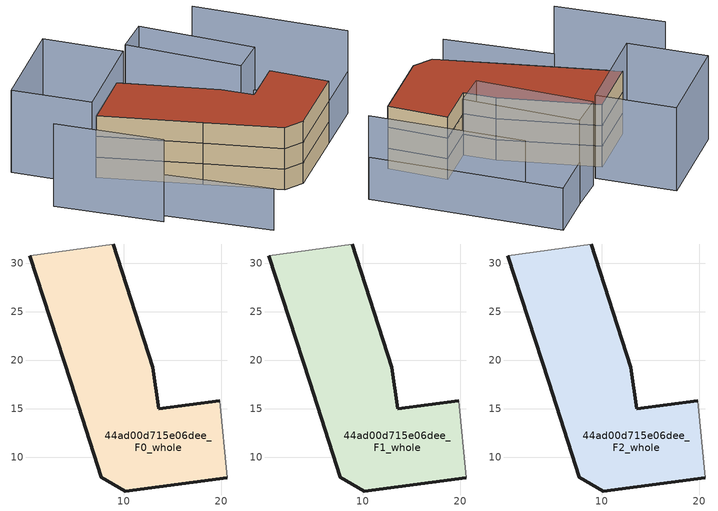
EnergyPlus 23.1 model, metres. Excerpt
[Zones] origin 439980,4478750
44ad00d715e06dee_F0_whole
 floor ground (EU_floor_Construction): 8.89,32 12.98,19.28 13.57,15.01 19.88,15.82 20.62,7.93 10.15,6.54 7.68,7.96 4.51,17.8 0.31,30.8 z0
 wall outside (EU_wall_Construction): 19.88,15.82 13.57,15.01 12.98,19.28 8.89,32 / 0.31,30.8 4.51,17.8 7.68,7.96 10.15,6.54 20.62,7.93 z0:3
 wall adiabatic (EU_wall_Construction): 20.62,7.93 19.88,15.82 / 8.89,32 0.31,30.8 z0:3
44ad00d715e06dee_F1_whole
 floor to 44ad00d715e06dee_F0_whole (EU_floor_Construction): 8.89,32 12.98,19.28 13.57,15.01 19.88,15.82 20.62,7.93 10.15,6.54 7.68,7.96 4.51,17.8 0.31,30.8 z3
 wall outside (EU_wall_Construction): 19.88,15.82 13.57,15.01 12.98,19.28 8.89,32 / 0.31,30.8 4.51,17.8 7.68,7.96 10.15,6.54 20.62,7.93 z3:6
 wall adiabatic (EU_wall_Construction): 20.62,7.93 19.88,15.82 / 8.89,32 0.31,30.8 z3:6
44ad00d715e06dee_F2_whole
 floor to 44ad00d715e06dee_F1_whole (EU_floor_Construction): 8.89,32 12.98,19.28 13.57,15.01 19.88,15.82 20.62,7.93 10.15,6.54 7.68,7.96 4.51,17.8 0.31,30.8 z6
 wall outside (EU_wall_Construction): 19.88,15.82 13.57,15.01 12.98,19.28 8.89,32 / 0.31,30.8 4.51,17.8 7.68,7.96 10.15,6.54 20.62,7.93 z6:9
 wall adiabatic (EU_wall_Construction): 20.62,7.93 19.88,15.82 / 8.89,32 0.31,30.8 z6:9
 roof outside (EU_roof_Construction): 20.62,7.93 19.88,15.82 13.57,15.01 12.98,19.28 8.89,32 0.31,30.8 4.51,17.8 7.68,7.96 10.15,6.54 z9
shading: -4.71,18.96 -2.04,4.94 / 25.07,34.18 28.42,8.96 / 28.42,8.96 20.62,7.93 / 20.62,7.93 17.28,33.15 / 17.28,33.15 25.07,34.18 z0:6; 28.41,8.97 25.72,29.29 / -8.42,32.55 -6.08,18.36 / 18.26,33.28 19.69,17.82 / 19.69,17.82 14.82,17.37 / 14.82,17.37 13.39,32.82 / 13.39,32.82 18.26,33.28 / -3.01,41.01 10.3,42.91 / 10.3,42.91 11.81,32.37 / 11.81,32.37 -1.5,30.47 / -1.5,30.47 -3.01,41.01 z0:12
[Building]
EU S2 Campaign: North Axis=0; Terrain=City; Solar Distribution=FullExterior
[Site:Location]
Madrid: Latitude=40.5; Longitude=-3.5; Time Zone=1; Elevation=609
[SizingPeriod:WeatherFileDays]
AnnualSizingPeriod: Begin Month=1; Begin Day of Month=1; End Month=12; End Day of Month=31; Day of Week for Start Day=Monday; Use Weather File Daylight Saving Period=No; Use Weather File Rain and Snow Indicators=No
[MATERIAL]
EU_InternalMass_Material: Roughness=MediumRough; Thickness=0.1; Conductivity=1; Density=1800; Specific Heat=900; Thermal Absorptance=0.9; Solar Absorptance=0.7; Visible Absorptance=0.7
[MATERIAL:NOMASS] Roughness=MediumRough; Thermal Absorptance=0.9; Solar Absorptance=0.7; Visible Absorptance=0.7
Name | Thermal Resistance
EU_wall_NoMass | 0.419739
EU_roof_NoMass | 0.352165
EU_floor_NoMass | 0.608284
[CONSTRUCTION]
EU_wall_Construction: EU_wall_NoMass
EU_roof_Construction: EU_roof_NoMass
EU_floor_Construction: EU_floor_NoMass
EU_InternalMass_Construction: EU_InternalMass_Material
[ZONE] Type=1; Multiplier=1; Ceiling Height=autocalculate; Floor Area=autocalculate; Part of Total Floor Area=Yes
Name | Volume
44ad00d715e06dee_F0_whole | 761.605
44ad00d715e06dee_F1_whole; 44ad00d715e06dee_F2_whole | 761.603
[INTERNALMASS] Construction=EU_InternalMass_Construction; Surface Area=253.868
Name | Zone or ZoneList
44ad00d715e06dee_F0_whole_EU_InternalMass | 44ad00d715e06dee_F0_whole
44ad00d715e06dee_F1_whole_EU_InternalMass | 44ad00d715e06dee_F1_whole
44ad00d715e06dee_F2_whole_EU_InternalMass | 44ad00d715e06dee_F2_whole
[OTHEREQUIPMENT] Fuel Type=Electricity; Design Level Calculation Method=Watts/Area; Power per Zone Floor Area=1; Fraction Latent=0; Fraction Radiant=0; Fraction Lost=0; Carbon Dioxide Generation Rate=0; EndUse Subcategory=EU_Step8_InternalGains
Name | Zone or ZoneList or Space or SpaceList | Schedule
EU_Step8_InternalGain_44ad00d715e06dee_F0_whole_f000 | 44ad00d715e06dee_F0_whole | EU_Step8_GainSchedule_44ad00d715e06dee_F0_whole_f000
EU_Step8_InternalGain_44ad00d715e06dee_F1_whole_f000 | 44ad00d715e06dee_F1_whole | EU_Step8_GainSchedule_44ad00d715e06dee_F1_whole_f000
EU_Step8_InternalGain_44ad00d715e06dee_F2_whole_f000 | 44ad00d715e06dee_F2_whole | EU_Step8_GainSchedule_44ad00d715e06dee_F2_whole_f000
[ZONEVENTILATION:DESIGNFLOWRATE] Schedule=EU_AlwaysOn; Design Flow Rate Calculation Method=AirChanges/Hour; Air Changes per Hour=0.703302; Ventilation Type=Natural; Fan Pressure Rise=0; Fan Total Efficiency=1; Constant Term Coefficient=1; Temperature Term Coefficient=0; Velocity Term Coefficient=0; Velocity Squared Term Coefficient=0; Minimum Indoor Temperature=-100; Maximum Indoor Temperature=100; Delta Temperature=-100; Minimum Outdoor Temperature=-100; Maximum Outdoor Temperature=100; Maximum Wind Speed=40
Name | Zone or ZoneList or Space or SpaceList
EU_ConstantAir_44ad00d715e06dee_F0_whole | 44ad00d715e06dee_F0_whole
EU_ConstantAir_44ad00d715e06dee_F1_whole | 44ad00d715e06dee_F1_whole
EU_ConstantAir_44ad00d715e06dee_F2_whole | 44ad00d715e06dee_F2_whole
[HVACTEMPLATE:THERMOSTAT] Constant Heating Setpoint=20; Constant Cooling Setpoint=50
EU_HeatOnly_44ad00d715e06dee_F0_whole; EU_HeatOnly_44ad00d715e06dee_F1_whole; EU_HeatOnly_44ad00d715e06dee_F2_whole
[HVACTEMPLATE:ZONE:IDEALLOADSAIRSYSTEM] System Availability Schedule=EU_AlwaysOn; Maximum Heating Supply Air Temperature=50; Minimum Cooling Supply Air Temperature=13; Maximum Heating Supply Air Humidity Ratio=0.0156; Minimum Cooling Supply Air Humidity Ratio=0.0077; Heating Limit=NoLimit; Cooling Limit=NoLimit; Heating Availability Schedule=EU_AlwaysOn; Cooling Availability Schedule=EU_CoolingOff; Dehumidification Control Type=ConstantSensibleHeatRatio; Cooling Sensible Heat Ratio=0.7; Dehumidification Setpoint=60; Humidification Control Type=None; Humidification Setpoint=30; Outdoor Air Method=None; Outdoor Air Flow Rate per Person=0.00944; Outdoor Air Flow Rate per Zone Floor Area=0; Outdoor Air Flow Rate per Zone=0; Demand Controlled Ventilation Type=None; Outdoor Air Economizer Type=NoEconomizer; Heat Recovery Type=None; Sensible Heat Recovery Effectiveness=0.7; Latent Heat Recovery Effectiveness=0.65
Name | Template Thermostat
44ad00d715e06dee_F0_whole | EU_HeatOnly_44ad00d715e06dee_F0_whole
44ad00d715e06dee_F1_whole | EU_HeatOnly_44ad00d715e06dee_F1_whole
44ad00d715e06dee_F2_whole | EU_HeatOnly_44ad00d715e06dee_F2_whole
[SIZING:ZONE] Zone Cooling Design Supply Air Temperature Input Method=SupplyAirTemperature; Zone Cooling Design Supply Air Temperature=13; Zone Heating Design Supply Air Temperature Input Method=SupplyAirTemperature; Zone Heating Design Supply Air Temperature=50; Zone Cooling Design Supply Air Humidity Ratio=0.008; Zone Heating Design Supply Air Humidity Ratio=0.008; Cooling Design Air Flow Method=DesignDay; Cooling Design Air Flow Rate=0; Cooling Minimum Air Flow per Zone Floor Area=0.000762; Cooling Minimum Air Flow=0; Cooling Minimum Air Flow Fraction=0.2; Heating Design Air Flow Method=DesignDay; Heating Design Air Flow Rate=0; Heating Maximum Air Flow per Zone Floor Area=0.002032; Heating Maximum Air Flow=0.141576; Heating Maximum Air Flow Fraction=0.3; Account for Dedicated Outdoor Air System=No; Dedicated Outdoor Air System Control Strategy=NeutralSupplyAir; Dedicated Outdoor Air Low Setpoint Temperature for Design=autosize; Dedicated Outdoor Air High Setpoint Temperature for Design=autosize; Zone Load Sizing Method=Sensible Load Only No Latent Load; Zone Latent Cooling Design Supply Air Humidity Ratio Input Method=HumidityRatioDifference; Zone Cooling Design Supply Air Humidity Ratio Difference=0.005; Zone Latent Heating Design Supply Air Humidity Ratio Input Method=HumidityRatioDifference; Zone Humidification Design Supply Air Humidity Ratio Difference=0.005
44ad00d715e06dee_F0_whole; 44ad00d715e06dee_F1_whole; 44ad00d715e06dee_F2_whole
[SCHEDULE:CONSTANT]
Name | Hourly Value
EU_AlwaysOn | 1
EU_CoolingOff | 0
[SCHEDULE:FILE] Column Number=1; Rows to Skip at Top=0; Number of Hours of Data=8760; Column Separator=Comma; Interpolate to Timestep=No; Minutes per Item=60; Adjust Schedule for Daylight Savings=Yes
Name | File
EU_Step8_GainSchedule_44ad00d715e06dee_F0_whole_f000 | ../../schedules/44ad00d715e06dee/44ad00d715e06dee_F0_whole_f000_gain.csv
EU_Step8_GainSchedule_44ad00d715e06dee_F1_whole_f000 | ../../schedules/44ad00d715e06dee/44ad00d715e06dee_F1_whole_f000_gain.csv
EU_Step8_GainSchedule_44ad00d715e06dee_F2_whole_f000 | ../../schedules/44ad00d715e06dee/44ad00d715e06dee_F2_whole_f000_gain.csv
